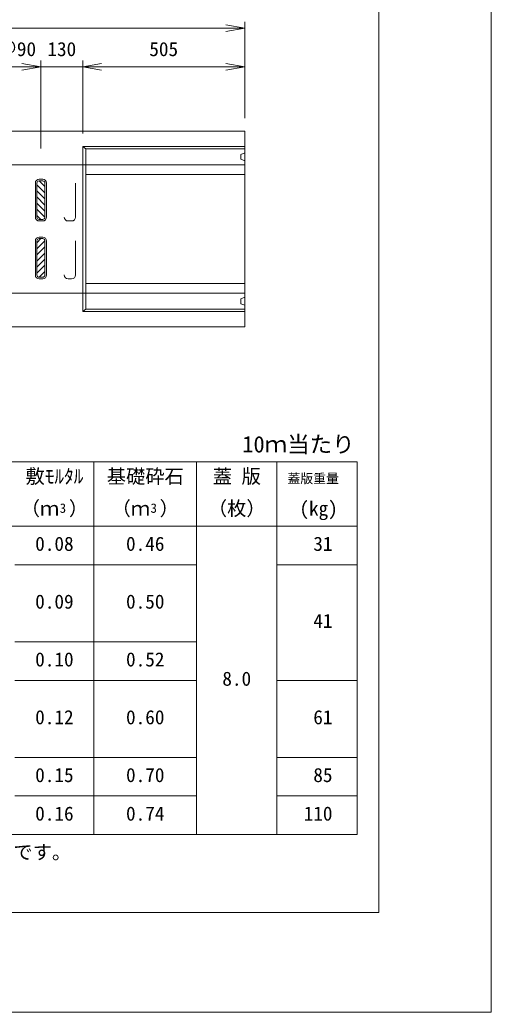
# Model space of a CAD drawing. Units: millimetres, scale not verified. Extents: x 1335 to 18532, y 1277 to 13928.
# Drawn here: x 17064 to 18532, y 7888 to 10977 of the extents above; entities that cross this region are included whole.
import ezdxf
from ezdxf.enums import TextEntityAlignment as Align

# ---------------------------------------------------------------- set-up
doc = ezdxf.new("R2010")
doc.units = ezdxf.units.MM
doc.header["$LTSCALE"] = 20
doc.layers.add('0_2', color=4, linetype='Continuous', lineweight=18)
doc.styles.add('ＭＳ ゴシック-5.0-0.0', font='')
doc.styles.get('ＭＳ ゴシック-5.0-0.0').set_extended_font_data('ＭＳ ゴシック-5.0-0.0')

msp = doc.modelspace()

# ---------------------------------------------------------------- linework, layer by layer
at = {"layer": '0_2'}
for p, q in [((18532.38, 7887.73), (18532.38, 13927.73)), ((18182.38, 8197.73), (18182.38, 13233.08)), ((17764.89, 10670.95), (17764.89, 10970.95)), ((15264.89, 10950.95), (17764.89, 10950.95)), ((17764.89, 10950.95), (17705.8, 10961.37)), ((17764.89, 10950.95), (17705.8, 10940.53)), ((17129.89, 10850.95), (17129.89, 10576.76)), ((17259.89, 10622.95), (17259.89, 10850.95)), ((16949.89, 10830.95), (17129.89, 10830.95)), ((17129.89, 10830.95), (17070.8, 10841.37)), ((17129.89, 10830.95), (17070.8, 10820.53)), ((17129.89, 10830.95), (17259.89, 10830.95)), ((17259.89, 10830.95), (17318.98, 10841.37)), ((17259.89, 10830.95), (17318.98, 10820.53)), ((17259.89, 10830.95), (17764.89, 10830.95)), ((17764.89, 10830.95), (17705.8, 10841.37)), ((17764.89, 10830.95), (17705.8, 10820.53)), ((17259.89, 10582.95), (17259.89, 10068.95)), ((17764.89, 10582.95), (17259.89, 10582.95)), ((17269.89, 10575.95), (17259.89, 10582.95)), ((17764.89, 10563.45), (17752.89, 10558.45)), ((17752.89, 10558.45), (17752.89, 10543.45)), ((17752.89, 10543.45), (17764.89, 10538.45)), ((15264.89, 10525.95), (17764.89, 10525.95)), ((17124.39, 10480.95), (17135.39, 10480.95)), ((17124.39, 10475.95), (17135.39, 10475.95)), ((17124.44, 10475.95), (17142.39, 10458)), ((17112.39, 10362.95), (17112.39, 10468.95)), ((17117.39, 10362.95), (17117.39, 10468.95)), ((17117.39, 10463.91), (17142.39, 10438.91)), ((17117.39, 10444.82), (17142.39, 10419.82)), ((17142.39, 10362.95), (17142.39, 10468.95)), ((17147.39, 10362.95), (17147.39, 10468.95)), ((17237.39, 10362.95), (17237.39, 10468.95)), ((17117.39, 10425.72), (17142.39, 10400.72)), ((17117.39, 10406.63), (17142.39, 10381.63)), ((17117.39, 10387.54), (17142.38, 10362.55)), ((17117.39, 10368.45), (17129.89, 10355.95)), ((17124.39, 10355.95), (17135.39, 10355.95)), ((17124.39, 10350.95), (17135.39, 10350.95)), ((17225.39, 10350.95), (17214.39, 10350.95)), ((17112.39, 10288.95), (17112.39, 10182.95)), ((17117.39, 10283.45), (17129.89, 10295.95)), ((17117.39, 10264.36), (17142.38, 10289.35)), ((17117.39, 10288.95), (17117.39, 10182.95)), ((17124.39, 10300.95), (17135.39, 10300.95)), ((17124.39, 10295.95), (17135.39, 10295.95)), ((17142.39, 10288.95), (17142.39, 10182.95)), ((17147.39, 10288.95), (17147.39, 10182.95)), ((17237.39, 10182.95), (17237.39, 10288.95)), ((17117.39, 10245.26), (17142.39, 10270.26)), ((17117.39, 10226.17), (17142.39, 10251.17)), ((17117.39, 10207.08), (17142.39, 10232.08)), ((17117.39, 10187.99), (17142.39, 10212.99)), ((17124.39, 10175.95), (17135.39, 10175.95)), ((17124.39, 10170.95), (17135.39, 10170.95)), ((17124.44, 10175.95), (17142.39, 10193.9)), ((17225.39, 10170.95), (17214.39, 10170.95)), ((15264.89, 10125.95), (17764.89, 10125.95)), ((17752.89, 10108.45), (17764.89, 10113.45)), ((17752.89, 10093.45), (17752.89, 10108.45)), ((17269.89, 10075.95), (17259.89, 10068.95)), ((17764.89, 10088.45), (17752.89, 10093.45)), ((17764.89, 10068.95), (17259.89, 10068.95)), ((14828.89, 9600.77), (18114.89, 9600.77)), ((17294.89, 9600.77), (17294.89, 8440.77)), ((17614.89, 9600.77), (17614.89, 8440.77)), ((17864.89, 9600.77), (17864.89, 8440.77)), ((18114.89, 9600.77), (18114.89, 8440.77)), ((14828.89, 9400.77), (18114.89, 9400.77)), ((17048.89, 9280.77), (17614.89, 9280.77)), ((17864.89, 9280.77), (18114.89, 9280.77)), ((17048.89, 9040.77), (17614.89, 9040.77)), ((17048.89, 8920.77), (17614.89, 8920.77)), ((17864.89, 8920.77), (18114.89, 8920.77)), ((17048.89, 8680.77), (17614.89, 8680.77)), ((17864.89, 8680.77), (18114.89, 8680.77)), ((17048.89, 8560.77), (17614.89, 8560.77)), ((17864.89, 8560.77), (18114.89, 8560.77)), ((14828.89, 8440.77), (18114.89, 8440.77)), ((18182.38, 8197.73), (14752.38, 8197.73)), ((14352.38, 7887.73), (18532.38, 7887.73))]:
    msp.add_line(p, q, dxfattribs=at)
at = {"layer": '0_2', "color": 2}
for p, q in [((17764.89, 10630.95), (16514.89, 10630.95)), ((17764.89, 10630.95), (17764.89, 10020.95)), ((17764.89, 10575.95), (17269.89, 10575.95)), ((17269.89, 10575.95), (17269.89, 10075.95)), ((17764.89, 10495.95), (17269.89, 10495.95)), ((17764.89, 10155.95), (17269.89, 10155.95)), ((17764.89, 10075.95), (17269.89, 10075.95)), ((17764.89, 10020.95), (16514.89, 10020.95))]:
    msp.add_line(p, q, dxfattribs=at)
at = {"layer": '0_2'}
for centre, radius, start, end in [((17124.39, 10468.95), 12, 90, 180), ((17124.39, 10468.95), 7, 90, 180), ((17135.39, 10468.95), 12, 0, 90), ((17135.39, 10468.95), 7, 0, 90), ((17124.39, 10362.95), 12, 180, 270), ((17124.39, 10362.95), 7, 180, 270), ((17135.39, 10362.95), 7, 270, 0), ((17135.39, 10362.95), 12, 270, 0), ((17214.39, 10362.95), 12, 180, 270), ((17225.39, 10362.95), 12, 270, 0), ((17124.39, 10288.95), 12, 90, 180), ((17124.39, 10288.95), 7, 90, 180), ((17135.39, 10288.95), 12, 0, 90), ((17135.39, 10288.95), 7, 0, 90), ((17124.39, 10182.95), 12, 180, 270), ((17124.39, 10182.95), 7, 180, 270), ((17135.39, 10182.95), 7, 270, 0), ((17135.39, 10182.95), 12, 270, 0), ((17214.39, 10182.95), 12, 180, 270), ((17225.39, 10182.95), 12, 270, 0)]:
    msp.add_arc(centre, radius, start, end, dxfattribs=at)

# ---------------------------------------------------------------- texts
at = {"layer": '0_2', "color": 7, "style": 'ＭＳ ゴシック-5.0-0.0'}
for s, height, p in [('2＠90', 43.99, (16964.89, 10850.95)), ('130', 43.99, (17149.89, 10850.95)), ('505', 43.99, (17467.39, 10850.95)), ('10ｍ当たり', 51.32, (17757.02, 9614.78)), ('敷ﾓﾙﾀﾙ', 43.99, (17081.92, 9520.8)), ('基礎砕石', 43.99, (17334.92, 9520.8)), ('蓋 版', 43.99, (17664.92, 9520.8)), ('蓋版重量', 29.33, (17897.89, 9525.8)), ('（ｍ ）', 43.99, (17066.92, 9420.8)), ('（ｍ ）', 43.99, (17349.92, 9420.8)), ('（枚）', 43.99, (17649.92, 9420.8)), ('3', 29.33, (17188.31, 9433.61)), ('3', 29.33, (17471.31, 9433.61)), ('(kg)', 43.99, (17934.92, 9420.8)), ('0.08', 43.99, (17111.93, 9310.8)), ('0.46', 43.99, (17394.92, 9310.8)), ('31', 43.99, (17978.3, 9310.8)), ('0.09', 43.99, (17111.93, 9130.8)), ('0.50', 43.99, (17394.92, 9130.8)), ('41', 43.99, (17978.3, 9070.8)), ('0.10', 43.99, (17111.93, 8950.8)), ('0.52', 43.99, (17394.92, 8950.8)), ('8.0', 43.99, (17694.94, 8890.79)), ('0.12', 43.99, (17111.93, 8770.8)), ('0.60', 43.99, (17394.92, 8770.8)), ('61', 43.99, (17978.3, 8770.8)), ('0.15', 43.99, (17111.93, 8590.8)), ('0.70', 43.99, (17394.92, 8590.8)), ('85', 43.99, (17978.3, 8590.8)), ('0.16', 43.99, (17111.93, 8470.8)), ('0.74', 43.99, (17394.92, 8470.8)), ('110', 43.99, (17948.3, 8470.8)), ('■ コーナー部には、1.0ｍ製品をご利用ください。調整部には開放型(HCA)が便利です。', 43.99, (14854.64, 8350.81))]:
    msp.add_text(s, height=height, dxfattribs=at).set_placement(p, align=Align.BOTTOM_LEFT)

doc.saveas('drawing.dxf')
